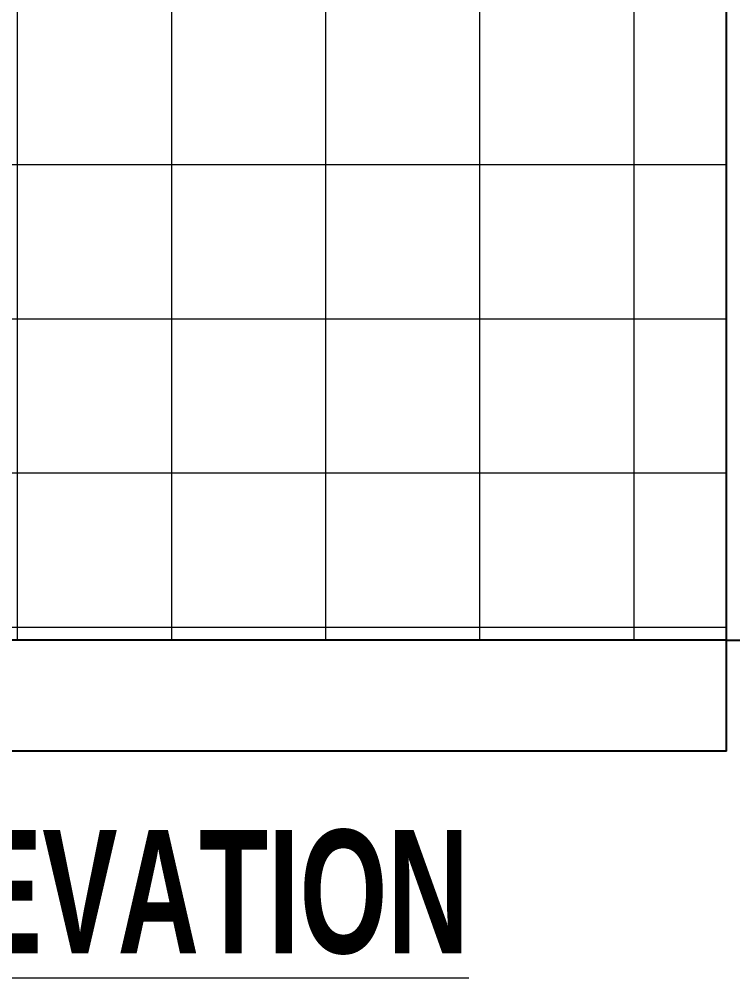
# Model space of a CAD drawing. Header units: inches. Extents: x -5051253 to -5039798, y -3262045 to -3259246.
# Drawn here: x -5047071.3 to -5046955.5, y -3261906 to -3261750.5 of the extents above; entities that cross this region are included whole.
import ezdxf

# ---------------------------------------------------------------- set-up
doc = ezdxf.new("R2010")
doc.units = ezdxf.units.IN
doc.header["$LTSCALE"] = 2
doc.header["$MEASUREMENT"] = 0
doc.linetypes.add('ACAD_ISO02W100', pattern=[15, 12, -3])
doc.layers.get('0').update_dxf_attribs({"linetype": 'CONTINUOUS'})
doc.layers.add('HATCH', color=60, linetype='ACAD_ISO02W100', lineweight=13)
doc.layers.add('Text-100.w', color=254, linetype='CONTINUOUS', lineweight=9)
doc.styles.add('Arial', font='arial.ttf', dxfattribs={"width": 0.8, "height": 12})

msp = doc.modelspace()

# ---------------------------------------------------------------- hatches: boundary and pattern name
at = {"layer": 'HATCH', "transparency": 33554661}
h = msp.add_hatch(dxfattribs=at)
h.set_pattern_fill('ANSI37', color=256, scale=200, angle=45)
h.set_pattern_definition([(90, (30903.478, -2449.113), (-25, 0), []), (180, (30903.478, -2449.113), (-4e-15, -25), [])])
h.paths.add_polyline_path([(-5047099.49, -3261739.21), (-5047129.49, -3261739.21), (-5047129.49, -3261744.21), (-5047099.49, -3261744.21), (-5047099.49, -3261851.21), (-5046956.49, -3261851.21), (-5046956.49, -3261744.21), (-5046938.49, -3261744.21), (-5046938.49, -3261739.21), (-5046956.49, -3261739.21), (-5046956.49, -3261632.21), (-5046938.49, -3261632.21), (-5046938.49, -3261627.21), (-5046956.49, -3261627.21), (-5046956.49, -3261589.21), (-5047099.49, -3261589.21), (-5047099.49, -3261627.21), (-5047129.49, -3261627.21), (-5047129.49, -3261632.21), (-5047099.49, -3261632.21)])

# ---------------------------------------------------------------- linework, layer by layer
at = {"ltscale": 0.5}
for p, q in [((-5046956.49, -3261851.21), (-5046956.49, -3261744.21)), ((-5046956.49, -3261851.21), (-5047247.61, -3261851.21)), ((-5046956.49, -3261851.21), (-5046926.49, -3261851.21)), ((-5046956.49, -3261869.21), (-5046956.49, -3261851.21)), ((-5046956.49, -3261869.21), (-5047247.61, -3261869.21))]:
    msp.add_line(p, q, dxfattribs=at)

# ---------------------------------------------------------------- texts
at = {"layer": 'Text-100.w', "insert": (-5047088.39, -3261882), "char_height": 20, "width": 569.1024, "attachment_point": 2, "style": 'Arial'}
msp.add_mtext('\\A1;{\\fArial Narrow|b1|i0|c0|p34;\\L NORTH ELEVATION}', dxfattribs=at)

doc.saveas('drawing.dxf')
